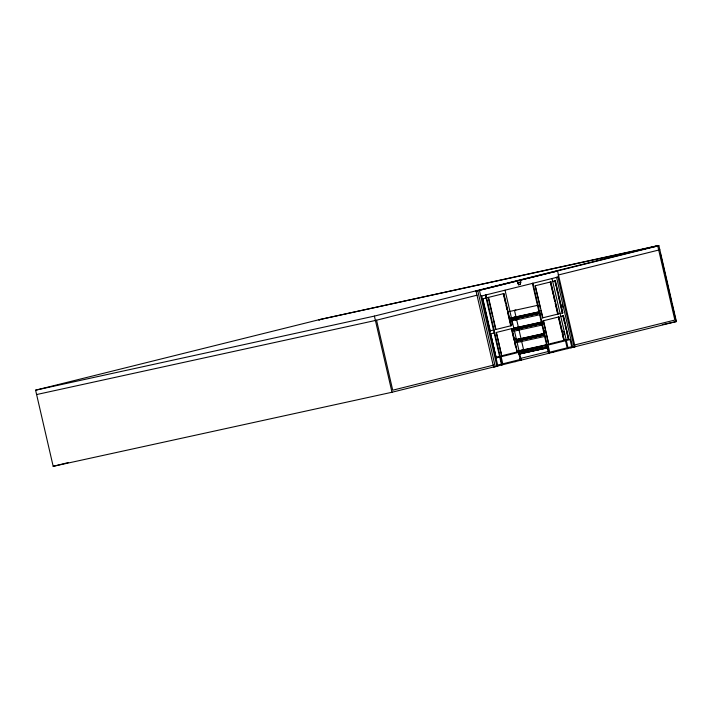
<?xml version="1.0" encoding="UTF-8"?>
<svg xmlns="http://www.w3.org/2000/svg" width="712" height="712" viewBox="0 0 712 712"><rect width="100%" height="100%" fill="white"/><g stroke="black" fill="none" stroke-linecap="round" stroke-linejoin="round"><path stroke-width="1.07" d="M520.178 284.453L520.294 282.094L520.855 281.979L520.178 284.453L518.639 284.836L517.508 282.789L520.855 281.979M546.709 346.237L542.037 347.403L541.912 346.886L542.25 345.943L547.448 344.644M318.878 319.75L658.894 245.702L676.4 321.548L391.992 392.25L53.178 466.324L35.6 390.176L318.878 319.75L657.692 245.676L674.86 320.053L574.709 344.955M318.949 320.062L320.08 319.786M35.6 390.176L374.405 316.092L657.692 245.676M658.894 245.702L476.061 291.155L557.558 270.996L575.073 346.833L570.775 347.803M477.004 295.213L375.42 320.471L36.615 394.546M558.048 275.063L659.828 249.77M481.365 296.058L557.977 277.057L574.139 347.064M486.937 297.758L482.558 298.844L489.972 330.929L494.057 329.914M493.176 318.834L495.65 329.531L511.269 325.66L503.865 293.567L488.236 297.447L492.686 316.698M540.39 308.234L535.21 285.77L550.83 281.899L558.244 313.983L542.615 317.855L540.889 310.37M552.04 281.569L555.387 280.742L562.792 312.835L559.445 313.654M515.897 310.04L514.5 310.387L515.977 316.778M510.958 318.104L515.995 316.849M511.029 318.122L538.931 311.954M511.955 319.225L513.681 318.789A3.694 2.367 77.7 0 1 514.562 318.825A3.017 1.931 77.7 0 1 515.702 320.008L516.672 319.768M511.091 319.439L539.785 313.111M494.733 332.824L490.639 333.848L496.033 357.184L500.403 356.098M501.987 355.724L517.33 351.906L511.946 328.57L496.317 332.451L501.711 355.786M543.745 324.022L543.007 320.836L543.567 320.712L548.676 344.11L564.304 340.238L558.911 316.902L543.292 320.774L548.427 343.05M560.397 316.511L563.468 315.745L568.852 339.081L565.506 339.909M513.334 328.383L518.372 327.137M513.405 328.401L541.307 322.242M519.039 330.048L518.078 330.288A3.017 1.931 77.7 0 0 516.939 329.113A3.694 2.367 77.7 0 0 516.058 329.077L513.468 329.718L542.161 323.39M515.96 339.784L520.997 338.529M516.031 339.802L543.941 333.634M516.957 340.906L518.683 340.47A3.694 2.367 77.7 0 1 519.573 340.505A3.017 1.931 77.7 0 1 520.703 341.689L521.673 341.448M53.178 466.324L68.263 462.577M518.398 351.06L523.596 349.77L516.467 318.905M495.472 358.127L500.598 356.854M565.942 340.603L570.045 339.588L571.683 346.7L567.58 347.714M519.075 353.98L525.661 352.342M519.19 354.042L548.115 347.563M493.941 365.034L392.713 390.194L376.55 320.186M519.787 358.608L548.863 351.381M497.109 365.238L501.212 364.215M554.194 271.735L557.558 270.996M517.508 282.789L518.069 282.664L518.639 284.836M556.294 277.431L557.977 277.057M551.462 278.641L552.023 278.517L568.185 348.524L567.624 348.649M554.826 280.866L555.387 280.742M550.83 281.899L550.269 282.014L553.233 294.848M535.21 285.77L542.891 317.792L542.33 317.917M503.865 293.567L503.304 293.691L505.529 303.321M487.96 297.509L488.521 297.385L495.926 329.469L495.365 329.594M482.282 298.907L482.843 298.782L490.248 330.866M509.107 311.571L538.236 305.199M510.602 318.033L539.723 311.66M511.225 318.985L537.115 313.325A2.323 1.486 77.7 0 0 538.058 313.538M511.528 319.261L539.571 313.129M511.332 319.537L540.452 313.164M511.278 320.952L540.515 314.588M562.231 312.96L562.792 312.835M558.244 313.983L557.683 314.108L555.209 303.41M511.269 325.66L510.709 325.776L507.505 311.874M563.468 315.745L562.907 315.87L564.625 323.301M558.35 317.018L558.911 316.902M511.385 328.695L511.946 328.57M514.055 328.081L541.022 322.18M513.601 329.264L539.491 323.604A2.323 1.486 77.7 0 0 540.435 323.827M513.895 329.549L541.948 323.417M513.708 329.816L541.752 323.684M513.761 331.231L541.805 325.099M515.604 339.713L544.733 333.341M516.236 340.665L542.126 335.005A2.323 1.486 77.7 0 0 543.06 335.219L516.093 341.119M516.529 340.941L543.496 335.049M516.333 341.217L544.386 335.085M516.28 342.632L545.517 336.269M568.852 339.081L568.292 339.206L566.583 331.783M563.744 340.354L564.304 340.238M518.202 350.945L546.246 344.813M518.514 351.132L542.25 345.943M518.345 351.603L542.081 346.415M516.77 352.031L517.33 351.906M518.185 352.075L541.912 346.886M518.3 352.591L542.553 347.269L542.918 348.853M519.19 353.757L548.32 347.385M518.87 353.864L548 347.5M519.707 353.98L547.911 347.812M662.285 324.636L676.4 321.548M553.108 352.235L553.669 352.111M520.65 360.325L521.211 360.201L505.048 290.193M514.972 361.714L515.533 361.589M494.502 366.76L496.469 366.333M660.505 254.122L664.955 273.408M665.453 275.553L671.38 301.256M671.879 303.401L675.839 320.542M556.57 277.368L572.733 347.376M562.231 304.416L562.978 307.646M555.111 280.804L562.516 312.897M563.192 315.808L568.577 339.143M555.075 281.934L556.063 286.215M556.553 288.351L557.541 292.632M558.039 294.777L561.99 311.883M565.114 325.42L566.093 329.665M563.646 331.409L564.385 334.64M550.554 281.952L557.959 314.045M558.635 316.956L564.02 340.292M553.731 296.993L554.719 301.265M558.6 318.086L561.786 331.872M562.275 333.99L563.254 338.236M536.919 312.461L537.115 313.325M539.287 322.741L539.491 323.604M541.921 334.142L542.126 335.005M511.456 320.471L512.444 324.779M503.58 293.629L510.993 325.722M511.661 328.632L517.054 351.968M506.018 305.457L507.006 309.738M511.625 329.754L514.082 340.363M514.571 342.49L515.55 346.726M496.567 333.51L501.462 354.727M490.888 334.907L495.783 356.125M481.713 296.014L497.875 366.03M479.434 290.416L496.94 366.253L493.576 366.992L475.99 290.843M477.752 290.781L495.258 366.627M374.405 316.092L391.992 392.25M513.886 330.199L513.566 330.813L512.987 329.567L513.886 330.199M515.88 338.841L515.559 339.455L514.981 338.209L515.88 338.841M543.434 322.856L543.105 323.471L542.526 322.216L543.434 322.856M545.428 331.498L545.107 332.112L544.529 330.866L545.428 331.498M518.585 352.395L501.15 356.73L502.788 363.841L520.223 359.507L518.585 352.395M565.488 340.737L548.053 345.071L549.691 352.182L567.135 347.848L565.488 340.737M532.95 283.251L532.389 283.376L548.552 353.383L549.112 353.259L532.95 283.251M485.984 294.928L485.424 295.053L501.586 365.06L502.147 364.936L485.984 294.928"/></g></svg>
